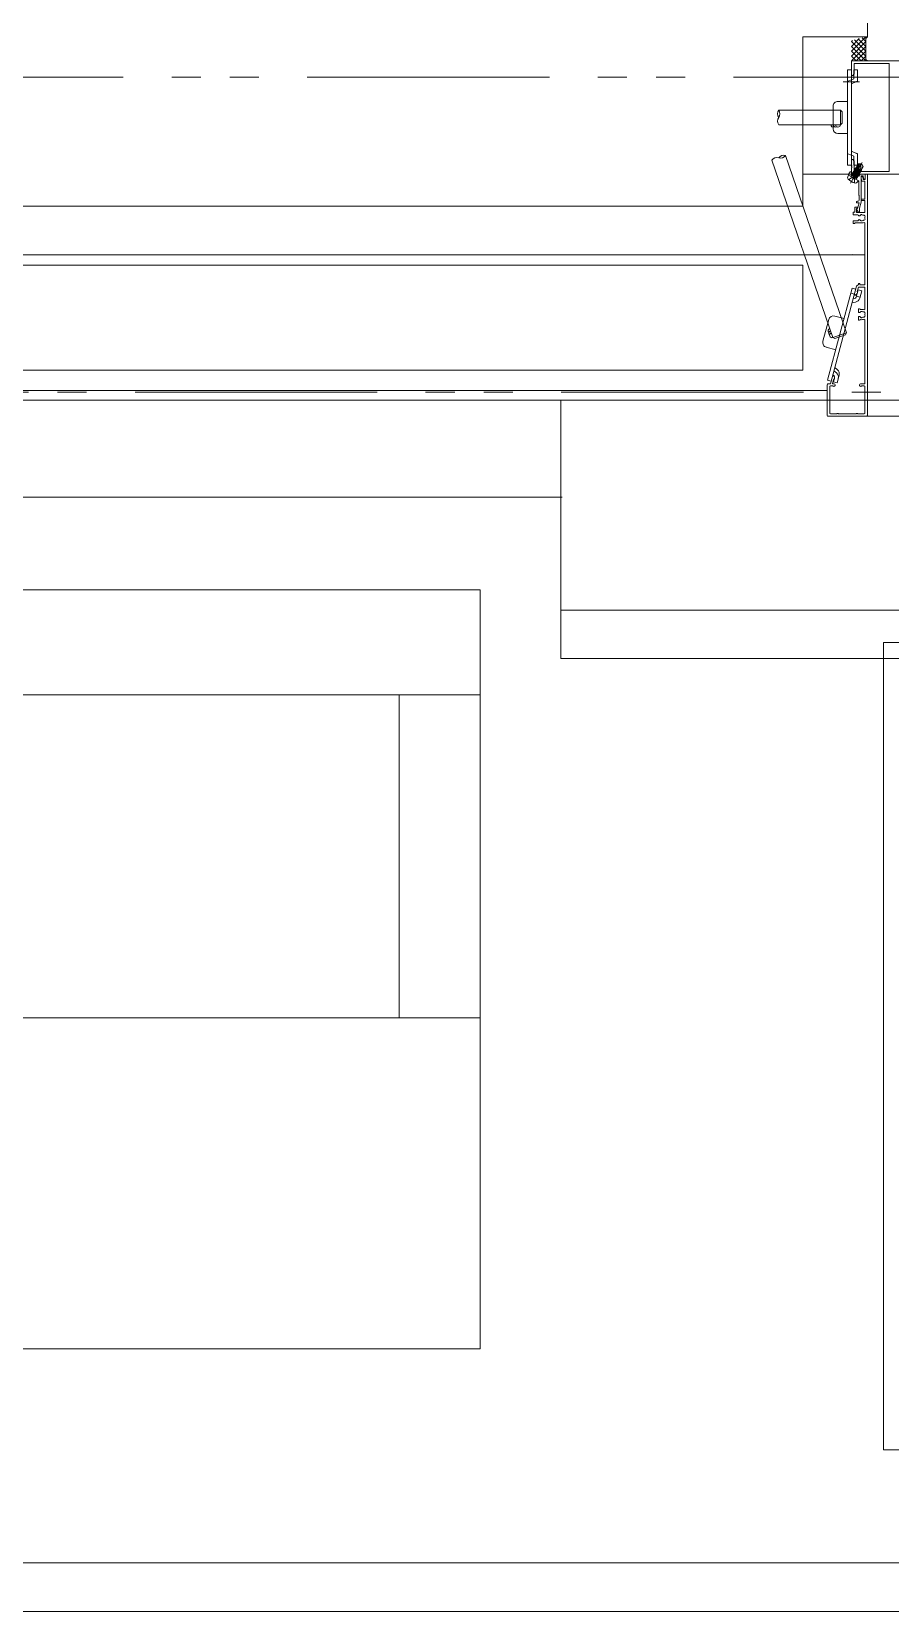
# Model space of a CAD drawing. Units: millimetres at full size. Extents: x -12803 to 120774, y -9413 to 101127.
# Drawn here: x 86442 to 86974, y 18846 to 19825 of the extents above; entities that cross this region are included whole.
import ezdxf

# ---------------------------------------------------------------- set-up
doc = ezdxf.new("R2010")
doc.units = ezdxf.units.MM
doc.header["$LTSCALE"] = 30
doc.linetypes.add('DOUBLE_CHAIN1', pattern=[8.8, 5, -1, 0.6, -0.6, 0.6, -1])
doc.linetypes.add('LONG_DOUBLE_CHAIN', pattern=[21.8, 18, -1, 0.6, -0.6, 0.6, -1])
doc.layers.add('0-0_NoName', color=7, linetype='Continuous')
for name, color, linetype, lineweight in [('0-6_AIHO30-厨房機器LL', 7, 'Continuous', 15), ('2-0_通芯', 7, 'DOUBLE_CHAIN1', 15), ('2-1_躯体', 7, 'Continuous', 15), ('2-3_間仕切り', 7, 'Continuous', 15), ('2-A_建具', 7, 'Continuous', 15), ('3-3_AIHO30-厨房機器', 7, 'Continuous', 15), ('3-7_AIHO32-厨房機器補助線', 7, 'LONG_DOUBLE_CHAIN', 15)]:
    doc.layers.add(name, color=color, linetype=linetype, lineweight=lineweight)

# ---------------------------------------------------------------- blocks, each defined once
blk = doc.blocks.new('グループ部品-732')
at = {"layer": '0-6_AIHO30-厨房機器LL'}
for p, q in [((85669.36, 19536.41), (86770.29, 19536.41)), ((87169.36, 19466.41), (86769.36, 19466.41)), ((86719.36, 19413.91), (86019.36, 19413.91)), ((86669.36, 19413.91), (86669.36, 19213.91)), ((86019.36, 19213.91), (86719.36, 19213.91)), ((87139.36, 18876.41), (85699.36, 18876.41))]:
    blk.add_line(p, q, dxfattribs=at)
blk.add_lwpolyline([(85799.36, 19008.91), (86719.36, 19008.91), (86719.36, 19478.91), (85799.36, 19478.91)], close=True, dxfattribs=at)
at = {"layer": '2-0_通芯'}
for p, q in [((75524.36, 19796.41), (120774.36, 19796.41)), ((74361.66, 19601.41), (120774.36, 19601.41))]:
    blk.add_line(p, q, dxfattribs=at)
at = {"layer": '2-1_躯体'}
for p, q in [((86959.36, 19896.41), (86959.36, 19821.41)), ((86919.36, 19821.41), (86959.36, 19821.41)), ((86919.36, 19821.41), (86919.36, 19716.41)), ((85549.36, 19716.41), (86919.36, 19716.41)), ((86919.36, 19679.91), (86919.36, 19614.91))]:
    blk.add_line(p, q, dxfattribs=at)
at = {"layer": '2-3_間仕切り'}
for p, q in [((85579.36, 19686.41), (86957.76, 19686.41)), ((85585.86, 19679.91), (86919.36, 19679.91)), ((85650.86, 19614.91), (86919.36, 19614.91)), ((85663.36, 19602.41), (86934.36, 19602.41)), ((85669.36, 19596.41), (86934.36, 19596.41))]:
    blk.add_line(p, q, dxfattribs=at)
at = {"layer": '2-A_建具'}
for p, q in [((86949.36, 19812.41), (86958.36, 19821.41)), ((86949.36, 19815.41), (86954.2, 19820.26)), ((86949.36, 19818.41), (86950.05, 19819.1)), ((86949.36, 19818.41), (86958.36, 19809.41)), ((86949.36, 19809.41), (86958.36, 19818.41)), ((86951.31, 19819.45), (86958.36, 19812.41)), ((86953.66, 19820.11), (86958.36, 19815.41)), ((86956.01, 19820.76), (86958.36, 19818.41)), ((86949.36, 19815.41), (86958.36, 19806.41)), ((86949.36, 19806.41), (86958.36, 19815.41)), ((86949.36, 19812.41), (86955.36, 19806.41)), ((86949.36, 19809.41), (86952.36, 19806.41)), ((86952.36, 19806.41), (86958.36, 19812.41)), ((86955.36, 19806.41), (86958.36, 19809.41)), ((86949.36, 19800.91), (86947.06, 19800.91)), ((86947.06, 19741.91), (86947.06, 19800.91)), ((86949.36, 19805.91), (86949.36, 19797.91)), ((86949.36, 19741.91), (86949.36, 19800.91)), ((87794.36, 19806.41), (86949.86, 19806.41)), ((86950.36, 19797.41), (86950.99, 19798.5)), ((86953.23, 19800.91), (86950.93, 19800.91)), ((86950.93, 19800.91), (86950.93, 19795.41)), ((86950.99, 19804.78), (86972.73, 19804.78)), ((86950.99, 19798.5), (86950.99, 19804.78)), ((86953.23, 19794.53), (86953.23, 19800.91)), ((86972.73, 19804.78), (86972.73, 19738.04)), ((86944.36, 19793.41), (86954.36, 19793.41)), ((86949.43, 19794.8), (86947.13, 19793.87)), ((86950.93, 19795.41), (86949.43, 19794.8)), ((86952.61, 19793.61), (86949.43, 19792.32)), ((86949.86, 19797.41), (86950.36, 19797.41)), ((86947.06, 19781.41), (86941.06, 19781.41)), ((86904.36, 19775.91), (86942.56, 19775.91)), ((86938.06, 19764.41), (86938.06, 19778.41)), ((86942.56, 19766.91), (86942.56, 19775.91)), ((86904.36, 19766.91), (86942.56, 19766.91)), ((86947.05, 19761.41), (86941.06, 19761.41)), ((86942.56, 19766.91), (86943.56, 19767.91)), ((86952.6, 19749.21), (86949.43, 19750.5)), ((86900.1, 19744.95), (86937.9, 19635.15)), ((86908.61, 19747.87), (86946.41, 19638.07)), ((86949.36, 19741.91), (86947.06, 19741.91)), ((86949.43, 19748.02), (86947.13, 19748.95)), ((86949.36, 19744.91), (86949.36, 19741.87)), ((86949.36, 19740.95), (86949.36, 19740.87)), ((86949.36, 19739.95), (86949.36, 19736.41)), ((86950.93, 19747.41), (86949.43, 19748.02)), ((86950.36, 19745.41), (86949.86, 19745.41)), ((86950.99, 19744.32), (86950.36, 19745.41)), ((86950.93, 19741.91), (86950.93, 19747.41)), ((86953.23, 19741.91), (86950.93, 19741.91)), ((86950.99, 19738.04), (86950.99, 19744.32)), ((86951.7, 19739.77), (86951.79, 19739.93)), ((86951.7, 19739.77), (86951.92, 19739.39)), ((86951.7, 19739.77), (86952.3, 19739.56)), ((86952.39, 19739.71), (86951.79, 19739.93)), ((86952.62, 19740.61), (86952.22, 19739.93)), ((86952.58, 19740.64), (86952.84, 19740.49)), ((86954.9, 19741.37), (86952.71, 19739.28)), ((86952.84, 19737.79), (86956.12, 19743.48)), ((86953.23, 19748.29), (86953.23, 19741.91)), ((86953.55, 19740.08), (86955.44, 19738.99)), ((86953.72, 19742.62), (86955.53, 19742.75)), ((86953.88, 19742.3), (86955.35, 19742.43)), ((86954.9, 19741.37), (86955.79, 19742.6)), ((86955.31, 19740.67), (86956.54, 19740.9)), ((86955.35, 19742.43), (86955.53, 19742.75)), ((86955.44, 19738.99), (86956.58, 19740.97)), ((86955.53, 19742.75), (86955.79, 19742.6)), ((86956.58, 19740.97), (86955.79, 19742.6)), ((86919.36, 19736.41), (87794.36, 19736.41)), ((86947.63, 19735.76), (86947.15, 19734.74)), ((86947.45, 19735.87), (86948.57, 19737.81)), ((86950.25, 19734.25), (86947.45, 19735.87)), ((86947.63, 19735.76), (86953.69, 19732.26)), ((86948.57, 19737.81), (86949.36, 19737.81)), ((86951.24, 19735.02), (86948.78, 19730.76)), ((86949.29, 19735.61), (86949.34, 19735.68)), ((86949.29, 19735.61), (86952.72, 19733.63)), ((86953.11, 19734.31), (86949.34, 19735.68)), ((86949.34, 19735.68), (86949.77, 19735.68)), ((86949.41, 19735.31), (86949.51, 19735.48)), ((86949.6, 19736.14), (86949.69, 19736.29)), ((86949.6, 19736.14), (86949.82, 19735.76)), ((86953.46, 19734.91), (86949.69, 19736.29)), ((86949.69, 19736.29), (86950.12, 19736.29)), ((86949.82, 19735.76), (86949.77, 19735.68)), ((86949.77, 19735.68), (86952.89, 19734.69)), ((86952.94, 19734.76), (86949.82, 19735.76)), ((86949.95, 19736.74), (86950.17, 19736.36)), ((86950.17, 19736.36), (86950.12, 19736.29)), ((86950.12, 19736.29), (86953.24, 19735.29)), ((86950.47, 19734.26), (86950.25, 19734.25)), ((86950.3, 19737.35), (86950.39, 19737.5)), ((86950.3, 19737.35), (86950.52, 19736.97)), ((86950.3, 19737.35), (86954.08, 19735.98)), ((86950.39, 19737.5), (86950.82, 19737.5)), ((86954.16, 19736.13), (86950.39, 19737.5)), ((86950.52, 19736.97), (86950.47, 19736.89)), ((86950.95, 19733.99), (86950.47, 19734.26)), ((86953.64, 19735.98), (86950.52, 19736.97)), ((86950.65, 19737.96), (86950.74, 19738.11)), ((86950.65, 19737.96), (86950.87, 19737.58)), ((86950.65, 19737.96), (86954.43, 19736.58)), ((86950.74, 19738.11), (86951.17, 19738.11)), ((86954.51, 19736.73), (86950.74, 19738.11)), ((86950.87, 19737.58), (86950.82, 19737.5)), ((86950.82, 19737.5), (86953.94, 19736.51)), ((86953.99, 19736.58), (86950.87, 19737.58)), ((86951.05, 19733.79), (86950.95, 19733.99)), ((86972.73, 19738.04), (86950.99, 19738.04)), ((86951, 19738.56), (86951.09, 19738.71)), ((86951, 19738.56), (86951.22, 19738.18)), ((86951, 19738.56), (86954.78, 19737.19)), ((86953.96, 19732.11), (86951.05, 19733.79)), ((86951.09, 19738.71), (86951.52, 19738.71)), ((86954.86, 19737.34), (86951.09, 19738.71)), ((86951.22, 19738.18), (86951.17, 19738.11)), ((86951.17, 19738.11), (86954.29, 19737.11)), ((86951.18, 19734.52), (86952.54, 19734.08)), ((86954.34, 19737.19), (86951.22, 19738.18)), ((86951.35, 19739.17), (86951.44, 19739.32)), ((86951.35, 19739.17), (86951.57, 19738.79)), ((86951.35, 19739.17), (86955.13, 19737.79)), ((86951.44, 19739.32), (86951.87, 19739.32)), ((86955.21, 19737.95), (86951.44, 19739.32)), ((86951.51, 19736.41), (86953.98, 19734.98)), ((86951.57, 19738.79), (86951.52, 19738.71)), ((86951.52, 19738.71), (86954.64, 19737.72)), ((86954.69, 19737.79), (86951.57, 19738.79)), ((86952.34, 19736.92), (86951.74, 19735.88)), ((86951.92, 19739.39), (86951.87, 19739.32)), ((86951.87, 19739.32), (86954.99, 19738.33)), ((86955.04, 19738.4), (86951.92, 19739.39)), ((86952.4, 19733.58), (86952.5, 19733.75)), ((86952.59, 19734.16), (86952.54, 19734.08)), ((86952.76, 19733.7), (86952.54, 19734.08)), ((86952.8, 19739.37), (86955.48, 19738.4)), ((86952.94, 19734.76), (86952.89, 19734.69)), ((86953.11, 19734.31), (86952.89, 19734.69)), ((86955.56, 19738.55), (86952.94, 19739.51)), ((86953.69, 19732.26), (86953.04, 19731.34)), ((86953.09, 19739.65), (86955.34, 19738.93)), ((86953.29, 19735.37), (86953.24, 19735.29)), ((86953.46, 19734.91), (86953.24, 19735.29)), ((86953.38, 19734.76), (86953.46, 19734.91)), ((86953.64, 19735.98), (86953.59, 19735.9)), ((86953.81, 19735.52), (86953.59, 19735.9)), ((86954.08, 19735.98), (86953.64, 19735.98)), ((86953.99, 19736.58), (86953.94, 19736.51)), ((86954.16, 19736.13), (86953.94, 19736.51)), ((86953.96, 19723.41), (86953.96, 19732.11)), ((86953.98, 19734.98), (86954.8, 19736.41)), ((86954.43, 19736.58), (86953.99, 19736.58)), ((86954.08, 19735.98), (86954.16, 19736.13)), ((86954.34, 19737.19), (86954.29, 19737.11)), ((86954.51, 19736.73), (86954.29, 19737.11)), ((86954.78, 19737.19), (86954.34, 19737.19)), ((86954.43, 19736.58), (86954.51, 19736.73)), ((86954.69, 19737.79), (86954.64, 19737.72)), ((86954.86, 19737.34), (86954.64, 19737.72)), ((86955.13, 19737.79), (86954.69, 19737.79)), ((86954.78, 19737.19), (86954.86, 19737.34)), ((86955.04, 19738.4), (86954.99, 19738.33)), ((86955.21, 19737.95), (86954.99, 19738.33)), ((86955.48, 19738.4), (86955.04, 19738.4)), ((86955.13, 19737.79), (86955.21, 19737.95)), ((86955.39, 19739.01), (86955.34, 19738.93)), ((86955.56, 19738.55), (86955.34, 19738.93)), ((86955.46, 19735.21), (86955.46, 19726.87)), ((86956.58, 19735.21), (86955.46, 19735.21)), ((86955.68, 19731.91), (86955.46, 19734.47)), ((86955.48, 19738.4), (86955.56, 19738.55)), ((86957.76, 19731.91), (86955.68, 19731.91)), ((86956.45, 19734.6), (86956.73, 19733.01)), ((86956.86, 19733.62), (86956.58, 19735.21)), ((86956.73, 19733.01), (86957.86, 19733.01)), ((86957.76, 19720.91), (86957.76, 19731.91)), ((86957.86, 19736.41), (86957.86, 19733.01)), ((86959.36, 19736.41), (86959.36, 19586.91)), ((86954.26, 19723.11), (86953.96, 19723.41)), ((86954.26, 19720.71), (86954.26, 19723.11)), ((86955.46, 19726.87), (86955.34, 19726.69)), ((86955.34, 19726.69), (86955.34, 19726.14)), ((86955.34, 19726.14), (86955.46, 19725.95)), ((86955.46, 19725.95), (86955.46, 19718.9)), ((86955.96, 19720.91), (86957.76, 19720.91)), ((86950.56, 19712.81), (86951.56, 19712.81)), ((86950.56, 19711.21), (86950.56, 19712.81)), ((86953.46, 19711.21), (86950.56, 19711.21)), ((86951.56, 19715.81), (86952.96, 19715.81)), ((86951.56, 19712.81), (86951.56, 19715.81)), ((86952.4, 19714.9), (86953.2, 19715.12)), ((86953.52, 19712.96), (86952.4, 19714.9)), ((86952.96, 19715.31), (86952.56, 19714.74)), ((86952.56, 19714.74), (86952.56, 19712.51)), ((86952.56, 19712.51), (86957.76, 19712.51)), ((86952.96, 19715.81), (86952.96, 19715.31)), ((86954.11, 19718.51), (86953.06, 19718.51)), ((86953.2, 19715.12), (86954.11, 19718.51)), ((86953.76, 19710.89), (86953.46, 19711.21)), ((86954.29, 19710.46), (86954.16, 19710.46)), ((86955.46, 19718.9), (86954.46, 19715.17)), ((86954.46, 19715.17), (86954.46, 19713.21)), ((86955.15, 19711.01), (86955.06, 19710.92)), ((86956.05, 19711.1), (86955.94, 19711.15)), ((86957.76, 19719.91), (86955.96, 19719.91)), ((86956.86, 19710.89), (86956.7, 19710.9)), ((86957.76, 19712.51), (86957.76, 19719.91)), ((86950.56, 19707.41), (86953.46, 19707.41)), ((86950.56, 19705.81), (86950.56, 19707.41)), ((86951.26, 19705.81), (86950.56, 19705.81)), ((86951.78, 19706.11), (86951.26, 19705.81)), ((86955.86, 19706.11), (86951.78, 19706.11)), ((86953.46, 19707.41), (86953.76, 19707.73)), ((86954.16, 19708.16), (86954.29, 19708.16)), ((86955.06, 19707.7), (86955.15, 19707.61)), ((86955.94, 19707.47), (86956.05, 19707.52)), ((86956.7, 19707.72), (86956.86, 19707.74)), ((86957.76, 19706.2), (86957.32, 19706.46)), ((86957.64, 19709.56), (86957.68, 19709.71)), ((86957.68, 19708.91), (86957.64, 19709.06)), ((86957.76, 19668.21), (86957.76, 19706.2)), ((86950.56, 19686.61), (86950.36, 19686.41)), ((86934.6, 19608.74), (86949.87, 19665.73)), ((86936.36, 19606.41), (86952.58, 19666.97)), ((86951.27, 19662.07), (86949.05, 19662.67)), ((86952.09, 19665.14), (86949.87, 19665.73)), ((86951.03, 19661.16), (86952.66, 19661.46)), ((86952.15, 19661.5), (86951.19, 19661.76)), ((86953, 19662.35), (86952.15, 19661.5)), ((86952.29, 19660.08), (86953.54, 19664.75)), ((86953.68, 19666.41), (86952.91, 19663.57)), ((86952.91, 19663.57), (86953.2, 19663.08)), ((86953.2, 19663.08), (86953, 19662.35)), ((86953.48, 19667.71), (86953.76, 19668.01)), ((86955.76, 19664.15), (86953.54, 19664.75)), ((86957.26, 19666.41), (86953.68, 19666.41)), ((86953.76, 19668.71), (86954.66, 19668.71)), ((86953.76, 19668.01), (86953.76, 19668.71)), ((86954.51, 19659.49), (86955.76, 19664.15)), ((86954.66, 19668.71), (86954.66, 19667.71)), ((86954.66, 19667.71), (86957.26, 19667.71)), ((86957.76, 19652.52), (86957.76, 19665.91)), ((86951.9, 19657.09), (86949.84, 19656.73)), ((86950.5, 19659.18), (86951.5, 19659.36)), ((86954.71, 19660.24), (86952.49, 19660.83)), ((86953.76, 19652.91), (86954.46, 19652.91)), ((86953.76, 19650.96), (86953.76, 19652.91)), ((86954.46, 19652.91), (86954.74, 19652.71)), ((86954.74, 19652.71), (86955.09, 19652.52)), ((86957.32, 19652.26), (86957.76, 19652.52)), ((86931.73, 19632.81), (86935.35, 19646.33)), ((86939.03, 19648.45), (86944.82, 19646.9)), ((86953.76, 19645.91), (86953.76, 19647.86)), ((86954.46, 19645.91), (86953.76, 19645.91)), ((86954.29, 19650.56), (86954.16, 19650.56)), ((86954.16, 19648.26), (86954.29, 19648.26)), ((86954.74, 19646.11), (86954.46, 19645.91)), ((86955.09, 19646.3), (86954.74, 19646.11)), ((86955.15, 19651.11), (86955.06, 19651.02)), ((86955.06, 19647.8), (86955.15, 19647.71)), ((86956.05, 19651.2), (86955.94, 19651.25)), ((86955.94, 19647.57), (86956.05, 19647.62)), ((86956.86, 19650.99), (86956.7, 19651)), ((86956.7, 19647.82), (86956.86, 19647.84)), ((86957.76, 19646.3), (86957.32, 19646.56)), ((86957.64, 19649.66), (86957.68, 19649.81)), ((86957.68, 19649.01), (86957.64, 19649.16)), ((86957.76, 19606.91), (86957.76, 19646.3)), ((86937.9, 19635.15), (86946.41, 19638.07)), ((86937.9, 19635.15), (86939.17, 19634.53)), ((86933.85, 19629.13), (86939.65, 19627.58)), ((86940.16, 19613.21), (86938.55, 19614.58)), ((86940.68, 19615.21), (86939.08, 19616.56)), ((86934.36, 19586.91), (86934.36, 19605.91)), ((86936.82, 19608.15), (86934.6, 19608.74)), ((86934.86, 19606.41), (86936.36, 19606.41)), ((86935.96, 19604.71), (86935.96, 19601.91)), ((86937.87, 19605.21), (86936.46, 19605.21)), ((86938.32, 19609.09), (86937.6, 19606.41)), ((86937.6, 19606.41), (86938.61, 19606.41)), ((86937.73, 19611.53), (86938.69, 19611.27)), ((86938.08, 19605.12), (86937.87, 19605.21)), ((86937.89, 19612.12), (86938.67, 19611.46)), ((86938.99, 19610.44), (86938.27, 19607.76)), ((86940.49, 19607.17), (86938.27, 19607.76)), ((86938.81, 19609.38), (86938.32, 19609.09)), ((86938.69, 19611.27), (86939, 19610.11)), ((86939, 19610.11), (86938.81, 19609.38)), ((86941.74, 19611.83), (86940.49, 19607.17)), ((86955.11, 19606.41), (86957.26, 19606.41)), ((86955.84, 19605.21), (86955.63, 19605.12)), ((86957.26, 19605.21), (86955.84, 19605.21)), ((86957.76, 19601.91), (86957.76, 19604.71)), ((86935.96, 19601.91), (86935.98, 19601.79)), ((86935.98, 19601.03), (86935.96, 19600.91)), ((86935.96, 19600.91), (86935.96, 19591.91)), ((86957.73, 19601.79), (86957.76, 19601.91)), ((86957.76, 19600.91), (86957.73, 19601.03)), ((86957.76, 19591.91), (86957.76, 19600.91)), ((89613.86, 19586.41), (86934.86, 19586.41)), ((86935.96, 19590.91), (86935.96, 19588.51)), ((86936.46, 19588.01), (86940.36, 19588.01)), ((86940.36, 19588.01), (86940.47, 19588.03)), ((86941.24, 19588.03), (86941.36, 19588.01)), ((86941.36, 19588.01), (86952.36, 19588.01)), ((86952.36, 19588.01), (86952.47, 19588.03)), ((86953.24, 19588.03), (86953.36, 19588.01)), ((86953.36, 19588.01), (86957.26, 19588.01)), ((86957.73, 19591.79), (86957.76, 19591.91)), ((86957.76, 19590.91), (86957.73, 19591.03)), ((86957.76, 19588.51), (86957.76, 19590.91)), ((86959.36, 19586.91), (86958.86, 19586.41))]:
    blk.add_line(p, q, dxfattribs=at)
for points in [[(86959.36, 19806.41), (86958.36, 19807.41), (86958.36, 19820.41), (86959.36, 19821.41)], [(86943.56, 19767.91), (86943.56, 19774.91), (86942.56, 19775.91)], [(86951.79, 19739.93), (86952.22, 19739.93), (86952.47, 19739.85)], [(86955.35, 19742.43), (86952.31, 19739.58), (86953.88, 19742.3)], [(86952.58, 19740.64), (86953.72, 19742.62), (86953.88, 19742.3)], [(86954.96, 19741.46), (86955.31, 19740.67), (86954.73, 19739.39)], [(86947.7, 19732.99), (86949.39, 19734.11), (86950.69, 19734.06)], [(86949.6, 19736.14), (86953.38, 19734.76), (86952.94, 19734.76)], [(86949.72, 19735.36), (86953.03, 19734.16), (86953.11, 19734.31)], [(86949.95, 19736.74), (86953.73, 19735.37), (86953.81, 19735.52), (86950.04, 19736.89)], [(86949.95, 19736.74), (86950.04, 19736.89), (86950.47, 19736.89), (86953.59, 19735.9)], [(86953.73, 19735.37), (86953.29, 19735.37), (86950.17, 19736.36)], [(86951.25, 19730.94), (86951.37, 19732.96), (86950.69, 19734.06)], [(86953.03, 19734.16), (86952.59, 19734.16), (86950.83, 19734.72)], [(86952.72, 19733.63), (86952.76, 19733.7), (86952.29, 19733.87)], [(86939.17, 19634.53), (86945.79, 19636.8), (86946.41, 19638.07)]]:
    blk.add_lwpolyline(points, dxfattribs=at)
for centre, radius, start, end in [((86949.86, 19805.91), 0.5, 90, 180), ((86949.86, 19797.91), 0.5, 180, 270), ((86952.23, 19794.53), 1, 291.99783, 0), ((86941.06, 19778.41), 3, 89.99873, 179.99878), ((86907.66, 19773.66), 4, 145.77113, 214.22887), ((86907.66, 19769.16), 4, 145.77113, 214.22887), ((86901.05, 19773.66), 4, 325.77113, 34.22887), ((86938.06, 19766.91), 1.5, 180, 300), ((86939.56, 19766.91), 1.5, 180, 300), ((86941.06, 19764.41), 3, 179.99878, 269.99845), ((86941.06, 19766.91), 1.5, 180, 0), ((86903.31, 19742.55), 4, 74.76779, 143.22552), ((86907.56, 19744.02), 4, 74.76779, 143.22552), ((86905.41, 19750.27), 4, 254.76779, 323.22552), ((86949.86, 19744.91), 0.5, 90, 180), ((86949.56, 19741.87), 0.2, 180, 246.42182), ((86949.56, 19740.95), 0.2, 113.57818, 180), ((86949.56, 19740.87), 0.2, 180, 246.42182), ((86949.56, 19739.95), 0.2, 113.57818, 180), ((86949.36, 19741.41), 0.3, 293.57818, 66.42182), ((86949.36, 19740.41), 0.3, 293.57818, 66.42182), ((86952.23, 19748.29), 1, 0, 67.99665), ((86948.33, 19734.19), 1.3, 155, 224.11915), ((86953.86, 19739.55), 9, 224.11915, 255.88085), ((86948.97, 19735.56), 0.5, 240, 330), ((86949.86, 19736.91), 0.5, 180, 270), ((86951.98, 19732.09), 1.3, 255.88085, 325), ((86952.53, 19739.45), 0.248, 150, 317.19096), ((86952.84, 19733.33), 0.5, 150, 240), ((86955.96, 19734.51), 0.5, 10.00001, 185), ((86957.36, 19733.71), 0.5, 189.99999, 0), ((86953.06, 19720.71), 1.2, 270.00001, 359.99999), ((86955.96, 19720.41), 0.5, 89.99999, 270.00001), ((86953.06, 19719.01), 0.5, 89.99999, 270.00001), ((86953.96, 19713.21), 0.5, 209.99999, 360), ((86954.16, 19710.86), 0.4, 175.90396, 270.00001), ((86954.29, 19710.86), 0.4, 270.00007, 315.20724), ((86955.86, 19709.31), 1.8, 116.26017, 135.20714), ((86955.6, 19710.79), 0.5, 46.86987, 153.13005), ((86955.86, 19709.31), 1.8, 61.96927, 83.73983), ((86957.08, 19710.17), 0.75, 322.29964, 107.7004), ((86954.16, 19707.76), 0.4, 89.99999, 184.09604), ((86954.29, 19707.76), 0.4, 44.79276, 89.99993), ((86955.86, 19709.31), 1.8, 224.79286, 243.73983), ((86955.6, 19707.83), 0.5, 206.86995, 313.13013), ((86955.86, 19709.31), 3.2, 269.99998, 297.20288), ((86955.86, 19709.31), 1.8, 276.26017, 298.03073), ((86957.08, 19708.45), 0.75, 252.2996, 37.70036), ((86955.86, 19709.31), 1.8, 351.96925, 8.03075), ((86953.55, 19666.71), 1, 94.08525, 165), ((86957.26, 19668.21), 0.5, 270.00001, 359.99999), ((86957.26, 19665.91), 0.5, 0.00001, 89.99999), ((86951.32, 19660.34), 1, 280, 345), ((86951.32, 19660.34), 3.3, 280, 345), ((86955.86, 19649.41), 3.2, 62.79707, 103.78579), ((86938.25, 19645.55), 3, 75, 165), ((86954.16, 19650.96), 0.4, 180.00001, 269.99999), ((86954.16, 19647.86), 0.4, 90.00001, 179.99999), ((86954.29, 19650.96), 0.4, 270.00007, 315.20724), ((86954.29, 19647.86), 0.4, 44.79276, 89.99993), ((86955.86, 19649.41), 1.8, 116.26017, 135.20714), ((86955.86, 19649.41), 1.8, 224.79286, 243.73983), ((86955.86, 19649.41), 3.2, 256.21419, 297.2029), ((86955.6, 19650.89), 0.5, 46.86987, 153.13005), ((86955.6, 19647.93), 0.5, 206.86995, 313.13013), ((86955.86, 19649.41), 1.8, 61.96927, 83.73983), ((86955.86, 19649.41), 1.8, 276.26017, 298.03073), ((86957.08, 19650.27), 0.75, 322.29964, 107.7004), ((86957.08, 19648.55), 0.75, 252.2996, 37.70036), ((86955.86, 19649.41), 1.8, 351.96925, 8.03075), ((86934.63, 19632.03), 3, 165, 255), ((86936.44, 19639.4), 1.5, 108.99665, 228.99665), ((86936.92, 19637.98), 1.5, 108.99665, 228.99665), ((86937.41, 19636.56), 1.5, 108.99665, 288.99665), ((86938.02, 19610.7), 3.3, 345, 49.66912), ((86938.56, 19612.69), 3.3, 345, 50), ((86934.86, 19605.91), 0.5, 90.00001, 179.99999), ((86936.46, 19604.71), 0.5, 90.00001, 179.99999), ((86938.61, 19605.66), 0.75, 225.58467, 89.99998), ((86938.02, 19610.7), 1, 345, 49.66912), ((86955.11, 19605.66), 0.75, 90.00002, 314.41533), ((86957.26, 19606.91), 0.5, 270.00001, 359.99999), ((86957.26, 19604.71), 0.5, 0.00001, 89.99999), ((86935.06, 19601.41), 1, 337.38014, 22.61986), ((86958.66, 19601.41), 1, 157.38014, 202.61986), ((86934.86, 19586.91), 0.5, 180.00001, 269.99999), ((86936.46, 19588.51), 0.5, 180.00001, 269.99999), ((86935.06, 19591.41), 1, 337.38014, 22.61986), ((86940.86, 19587.11), 1, 67.38014, 112.61986), ((86952.86, 19587.11), 1, 67.38014, 112.61986), ((86957.26, 19588.51), 0.5, 270.00001, 359.99999), ((86958.66, 19591.41), 1, 157.38014, 202.61986)]:
    blk.add_arc(centre, radius, start, end, dxfattribs=at)
at = {"layer": '3-3_AIHO30-厨房機器'}
for p, q in [((85669.36, 19596.41), (87169.36, 19596.41)), ((86769.36, 19436.41), (86769.36, 19596.41)), ((87169.36, 19436.41), (86769.36, 19436.41)), ((87169.36, 18846.41), (85669.36, 18846.41))]:
    blk.add_line(p, q, dxfattribs=at)
at = {"layer": '3-7_AIHO32-厨房機器補助線'}
blk.add_lwpolyline([(86969.36, 19446.41), (87099.36, 19446.41), (87099.36, 18946.41), (86969.36, 18946.41)], close=True, dxfattribs=at)
blk = doc.blocks.new('グループ部品-763')
at = {"layer": '0-6_AIHO30-厨房機器LL'}
for p, q in [((85669.36, 19536.41), (86770.29, 19536.41)), ((87169.36, 19466.41), (86769.36, 19466.41)), ((86719.36, 19413.91), (86019.36, 19413.91)), ((86669.36, 19413.91), (86669.36, 19213.91)), ((86019.36, 19213.91), (86719.36, 19213.91)), ((87139.36, 18876.41), (85699.36, 18876.41))]:
    blk.add_line(p, q, dxfattribs=at)
blk.add_lwpolyline([(85799.36, 19008.91), (86719.36, 19008.91), (86719.36, 19478.91), (85799.36, 19478.91)], close=True, dxfattribs=at)
at = {"layer": '2-0_通芯'}
blk.add_line((75524.36, 19796.41), (120774.36, 19796.41), dxfattribs=at)
at = {"layer": '3-3_AIHO30-厨房機器'}
for p, q in [((85669.36, 19596.41), (87169.36, 19596.41)), ((86769.36, 19436.41), (86769.36, 19596.41)), ((87169.36, 19436.41), (86769.36, 19436.41)), ((87169.36, 18846.41), (85669.36, 18846.41))]:
    blk.add_line(p, q, dxfattribs=at)
at = {"layer": '3-7_AIHO32-厨房機器補助線'}
blk.add_lwpolyline([(86969.36, 19446.41), (87099.36, 19446.41), (87099.36, 18946.41), (86969.36, 18946.41)], close=True, dxfattribs=at)

msp = doc.modelspace()

# ---------------------------------------------------------------- block references
at = {"layer": '0-0_NoName'}
for name in ['グループ部品-732', 'グループ部品-763']:
    msp.add_blockref(name, (0, 0), dxfattribs=at)

doc.saveas('drawing.dxf')
